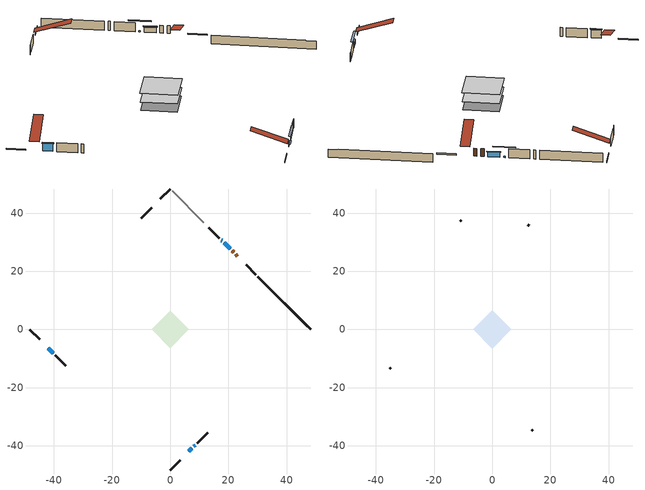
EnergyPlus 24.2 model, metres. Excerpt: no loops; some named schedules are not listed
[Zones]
conditioned space
 floor adiabatic (AdiabaticFloorConstruction): -6.45,0 0,6.45 6.45,0 0,-6.45 z0.56
 floor foundation (Slab1 construction): -6.27,0 0,6.27 6.27,0 0,-6.27 z-1.73
 wall outside (RimJoist1 construction): 0,-48.32 3.41,-44.91 / -48.32,0 -44.91,-3.41 / 0,48.32 -3.41,44.91 / 29.48,18.83 26.07,22.24 z0.56:0.86
 wall outside (AdiabaticWallConstruction 1): 23.08,25.24 22.48,25.83 / 21.83,26.49 21.25,27.06 z0.56:2.59
 wall outside (AdiabaticWallConstruction): 20.6,27.72 18.49,29.83 z0.56:1.87; 6.4,-41.91 7.44,-40.88 z0.56:1.2; -41.91,-6.4 -40.18,-8.13 z0.56:2.71; 17.84,30.48 17.59,30.73 / 8.09,-40.23 8.57,-39.74 z0.56:0.86
 wall outside (Wall1 construction): 9.23,-39.09 12.87,-35.45 / -39.53,-8.79 -35.89,-12.43 / -6.4,41.91 -10.04,38.27 / 16.94,31.38 13.3,35.02 z0.56:3
 wall foundation (FoundationWall1 construction): 30.14,18.18,-1.73 30.14,18.18,0.56 46.5,1.82,0.56 46.5,1.82,0.44 48.32,0,0.44 48.32,0,-1.73
 wall adiabatic (Wall3 construction): 11.59,36.72 0.66,47.66 z0.56:3
 window (WindowConstruction): 20.6,27.72 18.49,29.83 z0.56:1.87
 window (WindowConstruction 1): 6.4,-41.91 7.44,-40.88 z0.56:1.2
 window (WindowConstruction 2): -41.91,-6.4 -40.18,-8.13 z0.56:2.71
 window (WindowConstruction 3): 17.83,30.48 17.59,30.72 z0.56:0.86
 window (WindowConstruction 4): 8.09,-40.23 8.57,-39.75 z0.56:0.86
 door (Door): 23.08,25.24 22.48,25.83 z0.56:2.59
 door (Door 1): 21.83,26.49 21.25,27.06 z0.56:2.59
 ceiling adiabatic (AdiabaticFloorConstruction): 0,-6.45 6.45,0 0,6.45 -6.45,0 z0.56
attic - vented
 floor to conditioned space (Floor1 construction Reversed): -6.56,0 0,6.56 6.56,0 0,-6.56 z3
 wall outside (Wall2 construction): 13.52,-34.79 13.91,-34.4 / -35.23,-13.09 -34.84,-13.48 / -10.7,37.62 -11.09,37.23 / 12.64,35.68 12.25,36.07 z0.56:3
 roof outside (Roof1 construction): 5.75,-42.57,3 -0.64,-36.18,6.01 -2.32,-37.87,6.01 4.07,-44.25,3; -42.57,-5.75,3 -36.18,0.64,6.01 -37.87,2.32,6.01 -44.25,-4.07,3; -5.75,42.57,3 0.64,36.18,6.01 2.32,37.87,6.01 -4.07,44.25,3; 23.74,24.58,3 17.35,18.2,6.01 19.03,16.52,6.01 25.42,22.9,3
shading: 18.35,29.97 20.74,27.58 21.03,27.87 18.64,30.26 z2.07; 7.58,-40.74 6.26,-42.06 6.55,-42.35 7.87,-41.03 z1.4; -40.04,-8.28 -42.06,-6.26 -42.35,-6.55 -40.33,-8.57 z2.91; 15.73,32.59 19.7,28.62 19.99,28.91 16.02,32.88 z3.5; 10.44,-37.88 6.23,-42.09 6.52,-42.38 10.73,-38.17 z3.5
[Building]
Building 1: Terrain=Suburbs
[Site:Location]
Winnipeg Intl AP_MB: Latitude {deg}=49.91; Longitude {deg}=-97.24; Time Zone {hr}=-6; Elevation {m}=239; Keep Site Location Information=Yes
[Site:GroundTemperature:Shallow]
-2.46526, -5.11642, -5.32873, -4.07063, 0.979979, 6.00706, 10.3653, 13.1261, 13.3606, 11.1152, 6.8681, 1.99523
[Site:WaterMainsTemperature]
Calculation Method=Schedule; Temperature Schedule=mains temperature schedule
[Material] Roughness=Rough; Thermal Absorptance=0.9
Name | Thickness {m} | Conductivity {W/m-K} | Density {kg/m3} | Specific Heat {J/kg-K} | Solar Absorptance | Visible Absorptance
asphalt or fiberglass shingles | 0.00635 | 0.162714 | 1121.4 | 1465.45 | 0.84 | 0.84
ceiling loosefill ins | 0.254 | 0.0480833 | 16.02 | 1046.75 | 0.7 | 0.7
ceiling stud and cavity | 0.1397 | 0.086049 | 65.682 | 1177.47 | 0.7 | 0.7
concrete 4.0 in. | 0.1016 | 1.803125 | 2242.8 | 837.4 | 0.7 | 0.7
concrete 8.0 in. | 0.2032 | 1.803125 | 2242.8 | 837.4 | 0.7 | 0.7
door material | 0.04445 | 0.188738 | 512.64 | 1214.23 | 0.7 | 0.7
door material 1 | 0.04445 | 0.0451087 | 512.64 | 1214.23 | 0.7 | 0.7
exterior vertical ins | 0.0457286 | 0.029427 | 32.04 | 1214.23 | 0.7 | 0.7
floor covering | 0.0127 | 0.0433444 | 54.468 | 1339.84 | 0.6 | 0.6
floor rigid ins; wall rigid ins | 0.512978 | 0.029427 | 32.04 | 1214.23 | 0.7 | 0.7
floor stud and cavity | 0.1397 | 1.75129 | 37.0049 | 1207.88 | 0.7 | 0.7
furniture material conditioned space 1 | 0.1524 | 0.115458 | 640.8 | 1214.23 | 0.6 | 0.6
gypsum board | 0.0127 | 0.160291 | 801 | 837.4 | 0.6 | 0.6
gypsum board 1 | 0.0127 | 0.160291 | 801 | 837.4 | 0.7 | 0.7
osb sheathing 0.5 in. | 0.0127 | 0.115458 | 512.64 | 1214.23 | 0.7 | 0.7
osb sheathing 0.5 in. 1 | 0.0127 | 0.115458 | 512.64 | 1214.23 | 0.4 | 0.4
osb sheathing 0.75 in. | 0.01905 | 0.115458 | 512.64 | 1214.23 | 0.7 | 0.7
osb sheathing 2.0 in. | 0.0508 | 0.115458 | 512.64 | 1214.23 | 0.7 | 0.7
rim joist stud and cavity | 0.0508 | 0.0291244 | 125.044 | 1163.47 | 0.6 | 0.6
wall stud and cavity | 0.1397 | 0.107651 | 139.0536 | 1170.24 | 0.7 | 0.7
wall stud and cavity 1 | 0.0889 | 6.1454 | 50.32683 | 1063.81 | 0.6 | 0.6
wall stud and cavity 2 | 0.1397 | 0.095641 | 139.0536 | 1170.24 | 0.7 | 0.7
wall stud and cavity 3 | 0.0889 | 0.380278 | 52.3479 | 1209.89 | 0.7 | 0.7
wall stud and cavity 4 | 0.0889 | 0.391764 | 83.0341 | 1211.67 | 0.7 | 0.7
wood siding | 0.0254 | 0.102417 | 544.68 | 1172.36 | 0.4 | 0.4
wood siding 1 | 0.00254 | 0.102417 | 544.68 | 1172.36 | 0.4 | 0.4
wood siding 2; wood siding 3; wood siding 4 | 0.0254 | 0.102417 | 544.68 | 1172.36 | 0.7 | 0.7
[WindowMaterial:SimpleGlazingSystem]
Name | U-Factor {W/m2-K} | Solar Heat Gain Coefficient
WindowMaterial | 2.90827 | 0.68
WindowMaterial 1 | 2.986628 | 0.6
WindowMaterial 2 | 2.8725 | 0.71
WindowMaterial 3 | 3.07009 | 0.43
[Construction]
AdiabaticFloorConstruction: floor stud and cavity, floor rigid ins, osb sheathing 0.75 in., floor covering
AdiabaticWallConstruction: wood siding 3, wall rigid ins, wall stud and cavity 3, gypsum board
AdiabaticWallConstruction 1: wood siding 4, wall rigid ins, wall stud and cavity 3, gypsum board
Door: door material
Door 1: door material 1
Floor1 construction Reversed: gypsum board, ceiling stud and cavity, ceiling loosefill ins
FoundationWall1 construction: concrete 8.0 in., gypsum board 1
furniture construction conditioned space 1: furniture material conditioned space 1
PartitionWallConstruction: gypsum board, wall stud and cavity 4, gypsum board
RimJoist1 construction: wood siding 2, osb sheathing 2.0 in., rim joist stud and cavity
Roof1 construction: asphalt or fiberglass shingles
Slab1 construction: concrete 4.0 in.
Wall1 construction: wood siding, osb sheathing 0.5 in., wall stud and cavity, gypsum board
Wall2 construction: wood siding 1, wall stud and cavity 1
Wall3 construction: osb sheathing 0.5 in. 1, wall stud and cavity 2, gypsum board
WindowConstruction: WindowMaterial
WindowConstruction 1: WindowMaterial 1
WindowConstruction 2: WindowMaterial 2
WindowConstruction 3; WindowConstruction 4: WindowMaterial 3
[Zone] Multiplier=1; Part of Total Floor Area=Yes
Name | Volume {m3}
attic - vented | 41.9896
conditioned space | 404.2
[Space]
Name | Zone | Volume {m3}
attic - vented 1 | attic - vented | 41.9896
conditioned space 1 | conditioned space | 404.2
[ZoneInfiltration:EffectiveLeakageArea]
infil attic - vented 1: Zone or Space=attic - vented 1; Schedule=Always On Discrete; Effective Air Leakage Area {cm2}=2864.67; Stack Coefficient=0.000378858; Wind Coefficient=1.3151e-05
[ZoneMixing]
whole house fan mix: Zone or Space=attic - vented; Schedule=Always On Continuous; Design Flow Rate Calculation Method=Flow/Zone; Design Flow Rate {m3/s}=0; Source Zone or Space=conditioned space
[SurfaceProperty:ExposedFoundationPerimeter]
Slab1: Exposed Perimeter Calculation Method=TotalExposedPerimeter; Total Exposed Perimeter {m}=25.707
[InternalMass] Zone or ZoneList=conditioned space; Space or SpaceList=conditioned space 1
Name | Construction | Surface Area {m2}
furniture mass conditioned space 1 | furniture construction conditioned space 1 | 64.652
partition wall mass | PartitionWallConstruction | 161.63
[Lights]
interior lighting: Zone or ZoneList or Space or SpaceList=conditioned space 1; Schedule=interior lighting schedule; Design Level Calculation Method=LightingLevel; Lighting Level {W}=343.2; Return Air Fraction=0; Fraction Radiant=0.6; Fraction Visible=0.2; Fraction Replaceable=1
[People]
occupants: Zone or ZoneList or Space or SpaceList=conditioned space 1; Number of People Schedule=occupants schedule; Number of People Calculation Method=People; Number of People=3; Fraction Radiant=0.314171; Sensible Heat Fraction=0.56303; Activity Level Schedule=occupants activity schedule; Carbon Dioxide Generation Rate {m3/s-W}=0; Enable ASHRAE 55 Comfort Warnings=No; Mean Radiant Temperature Calculation Type=EnclosureAveraged
[ElectricEquipment] Zone or ZoneList or Space or SpaceList=conditioned space 1; Design Level Calculation Method=EquipmentLevel
Name | Schedule | Design Level {W} | Fraction Latent | Fraction Radiant | Fraction Lost
clothes dryer | clothes dryer schedule | 140.772 | 0.015 | 0.081 | 0.85
clothes washer | clothes washer schedule | 32.1985 | 0.03 | 0.162 | 0.7
cooking range | cooking range schedule | 208.969 | 0.08 | 0.432 | 0.2
dishwasher | dishwasher schedule | 66.8632 | 0.3 | 0.18 | 0.4
fridge | fridge schedule | 72.9452 | 0 | 0.6 | 0
mech vent house fan | mech vent house fan schedule | 10 | 0 | 0 | 1
mech vent house fan cfis | mech vent house fan cfis schedule | 0 | 0 | 0 | 0
misc plug loads | misc plug loads schedule | 494.7 | 0.045 | 0.513 | 0.1
whole house fan | Always On Discrete | 0 | 0 | 0 | 1
[OtherEquipment] Zone or ZoneList or Space or SpaceList=conditioned space 1; Design Level Calculation Method=EquipmentLevel
Name | Fuel Type | Schedule | Design Level {W} | Fraction Latent | Fraction Radiant | Fraction Lost
clothes dryer 1 | Electricity | clothes dryer schedule | 0 | 0.015 | 0.081 | 0.85
cooking range 1 | Electricity | cooking range schedule | 0 | 0.08 | 0.432 | 0.2
general water use latent | None | general water use schedule | 59.3978 | 1 | 0 | 0
general water use sensible | None | general water use schedule | -58.539 | 0 | 0.6 | 0
mech vent house fan latent load | None | Always On Discrete | 0 | 1 | 0 | 0
mech vent house fan sensible load | None | Always On Discrete | 0 | 0 | 0 | 0
water heater energy adjustment1 | NaturalGas | Always On Discrete | 0.01 | 0 | 0 | 1
[ZoneInfiltration:DesignFlowRate] Zone or ZoneList or Space or SpaceList=conditioned space 1; Schedule=Always On Discrete; Design Flow Rate Calculation Method=Flow/Zone; Design Flow Rate {m3/s}=0
infil flow; natural vent flow; whole house fan flow
[AvailabilityManager:Scheduled]
central ac and furnace airloop Availability Manager: Schedule=Always On Discrete
[Foundation:Kiva]
Foundation Kiva 1: Initial Indoor Air Temperature {C}=21; Wall Height Above Grade {m}=0.559979; Wall Depth Below Slab {m}=0.2032; Custom Block Material Name 1=exterior vertical ins; Custom Block Depth 1 {m}=2.28999; Custom Block X Position 1 {m}=0.2159; Custom Block Z Position 1 {m}=0
[Foundation:Kiva:Settings]
Soil Conductivity {W/m-K}=0.849921; Soil Density {kg/m3}=1842.3; Soil Specific Heat {J/kg-K}=418.7; Ground Solar Absorptivity=0.9; Ground Thermal Absorptivity=0.9; Ground Surface Roughness {m}=0.03; Far-Field Width {m}=40; Deep-Ground Boundary Condition=ZeroFlux; Deep-Ground Depth {m}=40; Minimum Cell Dimension {m}=0.2; Maximum Cell Growth Coefficient=3; Simulation Timestep=Timestep
[Exterior:Lights]
exterior lighting: Schedule=exterior lighting schedule; Design Level {W}=75.6
[EnergyManagementSystem:GlobalVariable]
central_ac_and_furnace_airloop_Fan_RTF
infil_program_Qfan
infil_program_Qinf
natural_vent_program_Qnv
natural_vent_program_Qwhf
[EnergyManagementSystem:Sensor]
Name | Output:Variable or Output:Meter Index Key | Output:Variable or Output:Meter
airflow_gain | infil flow | Infiltration Sensible Heat Gain Energy
airflow_gain_1 | natural vent flow | Infiltration Sensible Heat Gain Energy
airflow_gain_2 | whole house fan flow | Infiltration Sensible Heat Gain Energy
airflow_loss | infil flow | Infiltration Sensible Heat Loss Energy
airflow_loss_1 | natural vent flow | Infiltration Sensible Heat Loss Energy
airflow_loss_2 | whole house fan flow | Infiltration Sensible Heat Loss Energy
clg_load_cond |  | Cooling:EnergyTransfer:Zone:CONDITIONED SPACE
clg_sp_s; clg_sp_s_1 | cooling setpoint | Schedule Value
clothes_dryer_exhaust_0_sch_s | clothes dryer exhaust 0 schedule | Schedule Value
cool_season | cooling season schedule | Schedule Value
htg_load_cond |  | Heating:EnergyTransfer:Zone:CONDITIONED SPACE
htg_sp_s; htg_sp_s_1 | heating setpoint | Schedule Value
ig_ee_conv | clothes dryer | Electric Equipment Convective Heating Energy
ig_ee_conv_2 | cooking range | Electric Equipment Convective Heating Energy
ig_ee_conv_4 | fridge | Electric Equipment Convective Heating Energy
ig_ee_conv_5 | misc plug loads | Electric Equipment Convective Heating Energy
ig_ee_conv_6 | whole house fan | Electric Equipment Convective Heating Energy
ig_ee_rad | clothes dryer | Electric Equipment Radiant Heating Energy
ig_ee_rad_2 | cooking range | Electric Equipment Radiant Heating Energy
ig_ee_rad_4 | fridge | Electric Equipment Radiant Heating Energy
ig_ee_rad_5 | misc plug loads | Electric Equipment Radiant Heating Energy
ig_ee_rad_6 | whole house fan | Electric Equipment Radiant Heating Energy
ig_lgt_conv | interior lighting | Lights Convective Heating Energy
ig_lgt_rad | interior lighting | Lights Radiant Heating Energy
ig_lgt_vis | interior lighting | Lights Visible Radiation Heating Energy
ig_oe_conv | clothes dryer 1 | Other Equipment Convective Heating Energy
ig_oe_conv_1 | cooking range 1 | Other Equipment Convective Heating Energy
ig_oe_conv_2 | general water use latent | Other Equipment Convective Heating Energy
ig_oe_conv_3 | general water use sensible | Other Equipment Convective Heating Energy
ig_oe_conv_4 | water heater energy adjustment1 | Other Equipment Convective Heating Energy
ig_oe_rad | clothes dryer 1 | Other Equipment Radiant Heating Energy
ig_oe_rad_1 | cooking range 1 | Other Equipment Radiant Heating Energy
ig_oe_rad_2 | general water use latent | Other Equipment Radiant Heating Energy
ig_oe_rad_3 | general water use sensible | Other Equipment Radiant Heating Energy
ig_oe_rad_4 | water heater energy adjustment1 | Other Equipment Radiant Heating Energy
ig_ppl_conv | occupants | People Convective Heating Energy
ig_ppl_rad | occupants | People Radiant Heating Energy
im_conv | furniture mass conditioned space 1 | Surface Inside Face Convection Heat Gain Energy
im_conv_1 | partition wall mass | Surface Inside Face Convection Heat Gain Energy
im_ig | furniture mass conditioned space 1 | Surface Inside Face Internal Gains Radiation Heat Gain Energy
im_ig_1 | partition wall mass | Surface Inside Face Internal Gains Radiation Heat Gain Energy
im_lgt | furniture mass conditioned space 1 | Surface Inside Face Lights Radiation Heat Gain Energy
im_lgt_1 | partition wall mass | Surface Inside Face Lights Radiation Heat Gain Energy
im_sol | furniture mass conditioned space 1 | Surface Inside Face Solar Radiation Heat Gain Energy
im_sol_1 | partition wall mass | Surface Inside Face Solar Radiation Heat Gain Energy
im_surf | furniture mass conditioned space 1 | Surface Inside Face Net Surface Thermal Radiation Heat Gain Energy
im_surf_1 | partition wall mass | Surface Inside Face Net Surface Thermal Radiation Heat Gain Energy
mv_conv | mech vent house fan | Electric Equipment Convective Heating Energy
mv_conv_1 | mech vent house fan cfis | Electric Equipment Convective Heating Energy
mv_conv_2 | mech vent house fan latent load | Other Equipment Convective Heating Energy
mv_conv_3 | mech vent house fan sensible load | Other Equipment Convective Heating Energy
mv_rad | mech vent house fan | Electric Equipment Radiant Heating Energy
mv_rad_1 | mech vent house fan cfis | Electric Equipment Radiant Heating Energy
mv_rad_2 | mech vent house fan latent load | Other Equipment Radiant Heating Energy
mv_rad_3 | mech vent house fan sensible load | Other Equipment Radiant Heating Energy
natural_vent_s | natural vent schedule | Schedule Value
out_pb_s |  | Site Outdoor Air Barometric Pressure
out_wt_s |  | Site Outdoor Air Humidity Ratio
site_vw_s |  | Site Wind Speed
ss_back_out | Window1 | Surface Window Shortwave from Zone Back Out Window Heat Transfer Rate
ss_back_out_1 | Window3 | Surface Window Shortwave from Zone Back Out Window Heat Transfer Rate
ss_back_out_2 | Window5 | Surface Window Shortwave from Zone Back Out Window Heat Transfer Rate
ss_back_out_3 | Window6 | Surface Window Shortwave from Zone Back Out Window Heat Transfer Rate
ss_back_out_4 | Window7 | Surface Window Shortwave from Zone Back Out Window Heat Transfer Rate
ss_conv | Door1 | Surface Inside Face Convection Heat Gain Energy
ss_conv_1 | Door2 | Surface Inside Face Convection Heat Gain Energy
ss_conv_2 | Window1 | Surface Inside Face Convection Heat Gain Energy
ss_conv_3 | Window3 | Surface Inside Face Convection Heat Gain Energy
ss_conv_4 | Window5 | Surface Inside Face Convection Heat Gain Energy
ss_conv_5 | Window6 | Surface Inside Face Convection Heat Gain Energy
ss_conv_6 | Window7 | Surface Inside Face Convection Heat Gain Energy
ss_ig | Door1 | Surface Inside Face Internal Gains Radiation Heat Gain Energy
ss_ig_1 | Door2 | Surface Inside Face Internal Gains Radiation Heat Gain Energy
ss_ig_2 | Window1 | Surface Inside Face Internal Gains Radiation Heat Gain Energy
ss_ig_3 | Window3 | Surface Inside Face Internal Gains Radiation Heat Gain Energy
ss_ig_4 | Window5 | Surface Inside Face Internal Gains Radiation Heat Gain Energy
ss_ig_5 | Window6 | Surface Inside Face Internal Gains Radiation Heat Gain Energy
ss_ig_6 | Window7 | Surface Inside Face Internal Gains Radiation Heat Gain Energy
ss_lgt | Door1 | Surface Inside Face Lights Radiation Heat Gain Energy
ss_lgt_1 | Door2 | Surface Inside Face Lights Radiation Heat Gain Energy
ss_sol | Door1 | Surface Inside Face Solar Radiation Heat Gain Energy
ss_sol_1 | Door2 | Surface Inside Face Solar Radiation Heat Gain Energy
ss_surf | Door1 | Surface Inside Face Net Surface Thermal Radiation Heat Gain Energy
ss_surf_1 | Door2 | Surface Inside Face Net Surface Thermal Radiation Heat Gain Energy
ss_surf_2 | Window1 | Surface Inside Face Net Surface Thermal Radiation Heat Gain Energy
ss_surf_3 | Window3 | Surface Inside Face Net Surface Thermal Radiation Heat Gain Energy
ss_surf_4 | Window5 | Surface Inside Face Net Surface Thermal Radiation Heat Gain Energy
ss_surf_5 | Window6 | Surface Inside Face Net Surface Thermal Radiation Heat Gain Energy
ss_surf_6 | Window7 | Surface Inside Face Net Surface Thermal Radiation Heat Gain Energy
ss_trans_in | Window1 | Surface Window Transmitted Solar Radiation Rate
ss_trans_in_1 | Window3 | Surface Window Transmitted Solar Radiation Rate
ss_trans_in_2 | Window5 | Surface Window Transmitted Solar Radiation Rate
ss_trans_in_3 | Window6 | Surface Window Transmitted Solar Radiation Rate
ss_trans_in_4 | Window7 | Surface Window Transmitted Solar Radiation Rate
ss_trans_out | Window1 | Surface Inside Face Initial Transmitted Diffuse Transmitted Out Window Solar Radiation Rate
ss_trans_out_1 | Window3 | Surface Inside Face Initial Transmitted Diffuse Transmitted Out Window Solar Radiation Rate
ss_trans_out_2 | Window5 | Surface Inside Face Initial Transmitted Diffuse Transmitted Out Window Solar Radiation Rate
ss_trans_out_3 | Window6 | Surface Inside Face Initial Transmitted Diffuse Transmitted Out Window Solar Radiation Rate
ss_trans_out_4 | Window7 | Surface Inside Face Initial Transmitted Diffuse Transmitted Out Window Solar Radiation Rate
s_conv | Floor1 | Surface Inside Face Convection Heat Gain Energy
s_conv_1 | FoundationWall1 | Surface Inside Face Convection Heat Gain Energy
s_conv_10 | Wall1:225 | Surface Inside Face Convection Heat Gain Energy
s_conv_11 | Wall1:315 | Surface Inside Face Convection Heat Gain Energy
s_conv_12 | Wall1:45 | Surface Inside Face Convection Heat Gain Energy
s_conv_13 | Wall3 | Surface Inside Face Convection Heat Gain Energy
s_conv_2 | inferred conditioned ceiling | Surface Inside Face Convection Heat Gain Energy
s_conv_3 | inferred conditioned floor | Surface Inside Face Convection Heat Gain Energy
s_conv_4 | RimJoist1:135 | Surface Inside Face Convection Heat Gain Energy
s_conv_5 | RimJoist1:225 | Surface Inside Face Convection Heat Gain Energy
s_conv_6 | RimJoist1:315 | Surface Inside Face Convection Heat Gain Energy
s_conv_7 | RimJoist1:45 | Surface Inside Face Convection Heat Gain Energy
s_conv_8 | Slab1 | Surface Inside Face Convection Heat Gain Energy
s_conv_9 | Wall1:135 | Surface Inside Face Convection Heat Gain Energy
s_ig | Floor1 | Surface Inside Face Internal Gains Radiation Heat Gain Energy
s_ig_1 | FoundationWall1 | Surface Inside Face Internal Gains Radiation Heat Gain Energy
s_ig_10 | Wall1:225 | Surface Inside Face Internal Gains Radiation Heat Gain Energy
s_ig_11 | Wall1:315 | Surface Inside Face Internal Gains Radiation Heat Gain Energy
s_ig_12 | Wall1:45 | Surface Inside Face Internal Gains Radiation Heat Gain Energy
s_ig_13 | Wall3 | Surface Inside Face Internal Gains Radiation Heat Gain Energy
s_ig_2 | inferred conditioned ceiling | Surface Inside Face Internal Gains Radiation Heat Gain Energy
s_ig_3 | inferred conditioned floor | Surface Inside Face Internal Gains Radiation Heat Gain Energy
s_ig_4 | RimJoist1:135 | Surface Inside Face Internal Gains Radiation Heat Gain Energy
s_ig_5 | RimJoist1:225 | Surface Inside Face Internal Gains Radiation Heat Gain Energy
s_ig_6 | RimJoist1:315 | Surface Inside Face Internal Gains Radiation Heat Gain Energy
s_ig_7 | RimJoist1:45 | Surface Inside Face Internal Gains Radiation Heat Gain Energy
s_ig_8 | Slab1 | Surface Inside Face Internal Gains Radiation Heat Gain Energy
s_ig_9 | Wall1:135 | Surface Inside Face Internal Gains Radiation Heat Gain Energy
s_lgt | Floor1 | Surface Inside Face Lights Radiation Heat Gain Energy
s_lgt_1 | FoundationWall1 | Surface Inside Face Lights Radiation Heat Gain Energy
s_lgt_10 | Wall1:225 | Surface Inside Face Lights Radiation Heat Gain Energy
s_lgt_11 | Wall1:315 | Surface Inside Face Lights Radiation Heat Gain Energy
s_lgt_12 | Wall1:45 | Surface Inside Face Lights Radiation Heat Gain Energy
s_lgt_13 | Wall3 | Surface Inside Face Lights Radiation Heat Gain Energy
s_lgt_2 | inferred conditioned ceiling | Surface Inside Face Lights Radiation Heat Gain Energy
s_lgt_3 | inferred conditioned floor | Surface Inside Face Lights Radiation Heat Gain Energy
s_lgt_4 | RimJoist1:135 | Surface Inside Face Lights Radiation Heat Gain Energy
s_lgt_5 | RimJoist1:225 | Surface Inside Face Lights Radiation Heat Gain Energy
s_lgt_6 | RimJoist1:315 | Surface Inside Face Lights Radiation Heat Gain Energy
s_lgt_7 | RimJoist1:45 | Surface Inside Face Lights Radiation Heat Gain Energy
s_lgt_8 | Slab1 | Surface Inside Face Lights Radiation Heat Gain Energy
s_lgt_9 | Wall1:135 | Surface Inside Face Lights Radiation Heat Gain Energy
s_sol | Floor1 | Surface Inside Face Solar Radiation Heat Gain Energy
s_sol_1 | FoundationWall1 | Surface Inside Face Solar Radiation Heat Gain Energy
s_sol_10 | Wall1:225 | Surface Inside Face Solar Radiation Heat Gain Energy
s_sol_11 | Wall1:315 | Surface Inside Face Solar Radiation Heat Gain Energy
s_sol_12 | Wall1:45 | Surface Inside Face Solar Radiation Heat Gain Energy
s_sol_13 | Wall3 | Surface Inside Face Solar Radiation Heat Gain Energy
s_sol_2 | inferred conditioned ceiling | Surface Inside Face Solar Radiation Heat Gain Energy
s_sol_3 | inferred conditioned floor | Surface Inside Face Solar Radiation Heat Gain Energy
s_sol_4 | RimJoist1:135 | Surface Inside Face Solar Radiation Heat Gain Energy
s_sol_5 | RimJoist1:225 | Surface Inside Face Solar Radiation Heat Gain Energy
s_sol_6 | RimJoist1:315 | Surface Inside Face Solar Radiation Heat Gain Energy
s_sol_7 | RimJoist1:45 | Surface Inside Face Solar Radiation Heat Gain Energy
s_sol_8 | Slab1 | Surface Inside Face Solar Radiation Heat Gain Energy
s_sol_9 | Wall1:135 | Surface Inside Face Solar Radiation Heat Gain Energy
s_surf | Floor1 | Surface Inside Face Net Surface Thermal Radiation Heat Gain Energy
s_surf_1 | FoundationWall1 | Surface Inside Face Net Surface Thermal Radiation Heat Gain Energy
s_surf_10 | Wall1:225 | Surface Inside Face Net Surface Thermal Radiation Heat Gain Energy
s_surf_11 | Wall1:315 | Surface Inside Face Net Surface Thermal Radiation Heat Gain Energy
s_surf_12 | Wall1:45 | Surface Inside Face Net Surface Thermal Radiation Heat Gain Energy
s_surf_13 | Wall3 | Surface Inside Face Net Surface Thermal Radiation Heat Gain Energy
s_surf_2 | inferred conditioned ceiling | Surface Inside Face Net Surface Thermal Radiation Heat Gain Energy
s_surf_3 | inferred conditioned floor | Surface Inside Face Net Surface Thermal Radiation Heat Gain Energy
s_surf_4 | RimJoist1:135 | Surface Inside Face Net Surface Thermal Radiation Heat Gain Energy
s_surf_5 | RimJoist1:225 | Surface Inside Face Net Surface Thermal Radiation Heat Gain Energy
s_surf_6 | RimJoist1:315 | Surface Inside Face Net Surface Thermal Radiation Heat Gain Energy
s_surf_7 | RimJoist1:45 | Surface Inside Face Net Surface Thermal Radiation Heat Gain Energy
s_surf_8 | Slab1 | Surface Inside Face Net Surface Thermal Radiation Heat Gain Energy
s_surf_9 | Wall1:135 | Surface Inside Face Net Surface Thermal Radiation Heat Gain Energy
[EnergyManagementSystem:Actuator]
Name | Actuated Component Unique | Actuated Component Type | Actuated Component Control Type
fridge_schedule_act | fridge schedule | Schedule:Constant | Schedule Value
infil_flow_act | infil flow | Zone Infiltration | Air Exchange Flow Rate
mech_vent_house_fan_cfis_act | mech vent house fan cfis | ElectricEquipment | Electricity Rate
mech_vent_house_fan_latent_load_act | mech vent house fan latent load | OtherEquipment | Power Level
mech_vent_house_fan_sensible_load_act | mech vent house fan sensible load | OtherEquipment | Power Level
natural_vent_flow_act | natural vent flow | Zone Infiltration | Air Exchange Flow Rate
water_heater_ec_adj_act | water heater energy adjustment1 | OtherEquipment | Power Level
whole_house_fan_act | whole house fan | ElectricEquipment | Electricity Rate
whole_house_fan_flow_act | whole house fan flow | Zone Infiltration | Air Exchange Flow Rate
whole_house_fan_mix_act | whole house fan mix | ZoneMixing | Air Exchange Flow Rate
